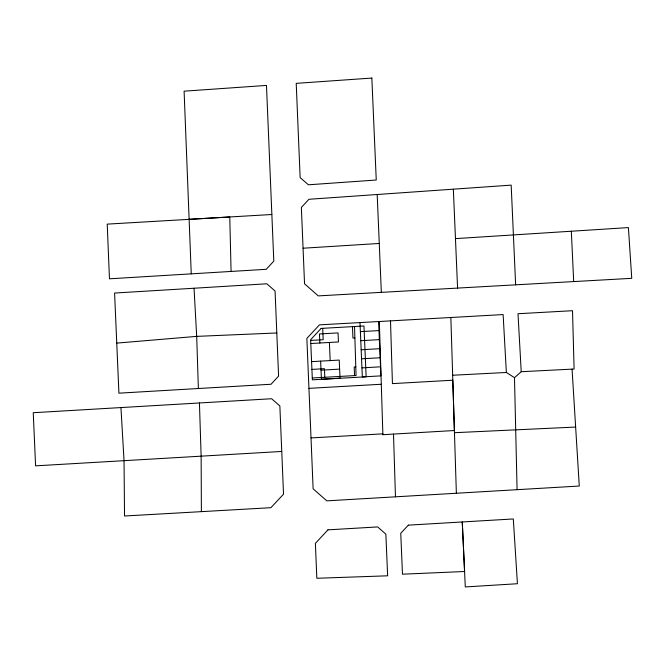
<?xml version="1.0" encoding="UTF-8"?>
<svg xmlns="http://www.w3.org/2000/svg" width="665" height="665" viewBox="0 0 665 665"><rect width="100%" height="100%" fill="white"/><g stroke="black" fill="none" stroke-linecap="round" stroke-linejoin="round"><path stroke-width="1" d="M517.087 489.706L514.486 377.67L521.219 371.71L574.103 369.025L572.515 310.705L518.002 313.73L521.219 371.71M116.749 343.107L196.69 336.374L276.806 332.974M455.459 238.619L628.408 227.596L631.75 278.327L318.261 295.892L304.545 283.805L301.361 207.455L308.917 199.284L511.177 185.128L515.633 284.828M303.082 248.22L379.258 243.457M271.86 214.504L107.223 224.13L109.459 278.81L266.249 269.308L273.805 261.137L266.474 85.419L184.105 91.18L191.254 273.855M194.047 288.236L266.831 283.789L275.069 291.012L278.585 376.116L271.046 384.254L118.919 393.173L114.58 293.049L194.047 288.236L196.69 336.374L198.369 388.51M189.126 219.334L229.766 216.981L231.079 271.461M120.947 407.562L124.039 460.679L124.53 516.007L270.921 507.694L283.531 494.162L279.857 405.958L271.628 398.734L33.25 412.716L35.586 465.849L281.752 451.452M572.066 369.133L579.273 486.032L326.806 500.853L313.115 488.808L311.021 437.919L382.849 433.846L382.882 434.702L454.394 430.521L452.782 380.222L392.425 383.622L390.513 320.871M514.486 377.67L506.364 372.483L503.122 314.57L319.458 324.861L306.856 338.394L311.021 437.919M360.38 331.644L378.975 330.588M310.663 340.422L323.19 339.715L322.7 328.327M354.886 337.92L352.94 338.028L352.45 326.64M310.796 343.522L338.452 341.96L338.061 332.907L319.466 333.955L319.857 343.015M360.771 340.696L379.366 339.64M361.162 349.757L379.757 348.701M311.577 361.635L339.233 360.073L340.015 378.185L321.419 379.241L320.638 361.128M361.552 358.809L380.147 357.753M311.918 369.399L324.437 368.693L324.811 377.288M355.783 366.914L354.187 367.005L354.561 375.6M321.029 370.181L339.624 369.125M361.943 367.87L380.538 366.814M312.284 377.994L356.058 375.517L354.528 326.523M308.942 388.352L381.286 384.254M452.665 375.243L506.364 372.483M575.641 427.063L454.453 432.699M571.318 231.212L573.696 281.578M453.347 189.151L457.578 288.086M377.188 194.504L381.336 292.367M378.584 321.536L380.929 375.866L362.334 376.922L359.989 322.583M329.399 342.475L330.173 360.588M199.434 402.957L201.138 456.182L201.387 511.659M450.853 317.504L456.365 493.255M393.505 434.087L395.467 496.821M379.333 321.486L382.882 434.702M327.961 529.839L315.385 543.38L316.839 578.267L387.637 575.807L385.858 534.136L377.662 526.929L327.961 529.839M321.137 328.41L310.638 339.69L312.367 379.831L366.149 376.789L363.954 325.991L321.137 328.41M408.327 525.142L400.754 533.272L402.483 574.194L464.594 571.501L462.266 521.958L465.292 586.937L517.428 583.729L513.305 518.958L408.327 525.142M371.843 78.063L296.216 83.358L300.139 177.597L308.419 184.795L376.249 180.024L371.843 78.063"/></g></svg>
